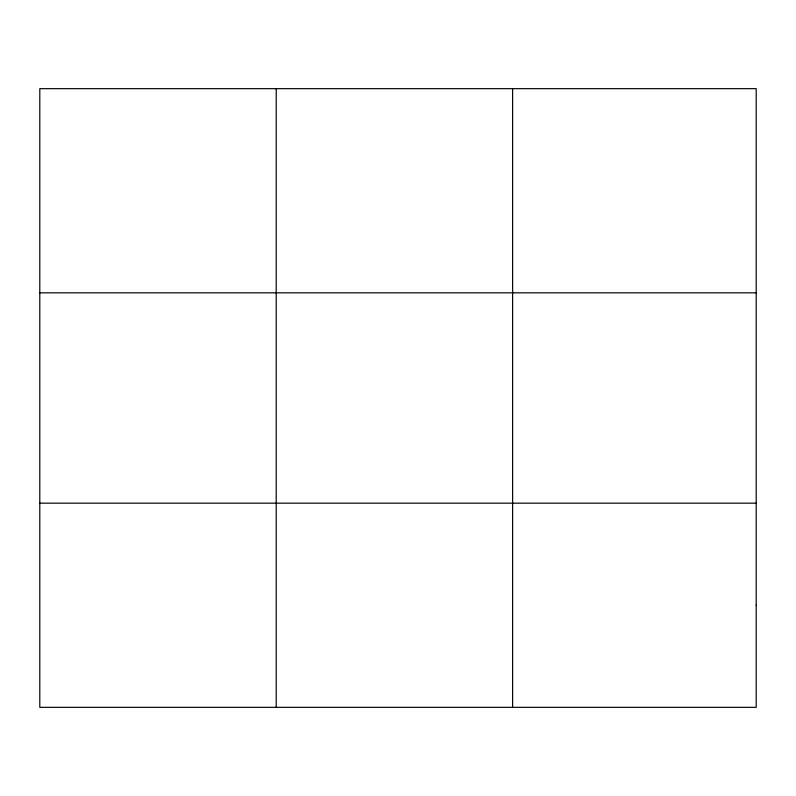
<?xml version="1.0" encoding="UTF-8"?>
<svg xmlns="http://www.w3.org/2000/svg" width="796" height="796" viewBox="0 0 796 796"><rect width="100%" height="100%" fill="white"/><g stroke="black" fill="none" stroke-linecap="round" stroke-linejoin="round"><path stroke-width="1.19" d="M276.212 88.664L276.212 707.336M512.624 88.664L512.624 707.336M39.8 292.829L756.2 292.829M39.8 503.171L756.2 503.171M756.2 605.249L756.2 707.336L39.8 707.336L39.8 88.664L756.2 88.664L756.2 605.249"/></g></svg>
